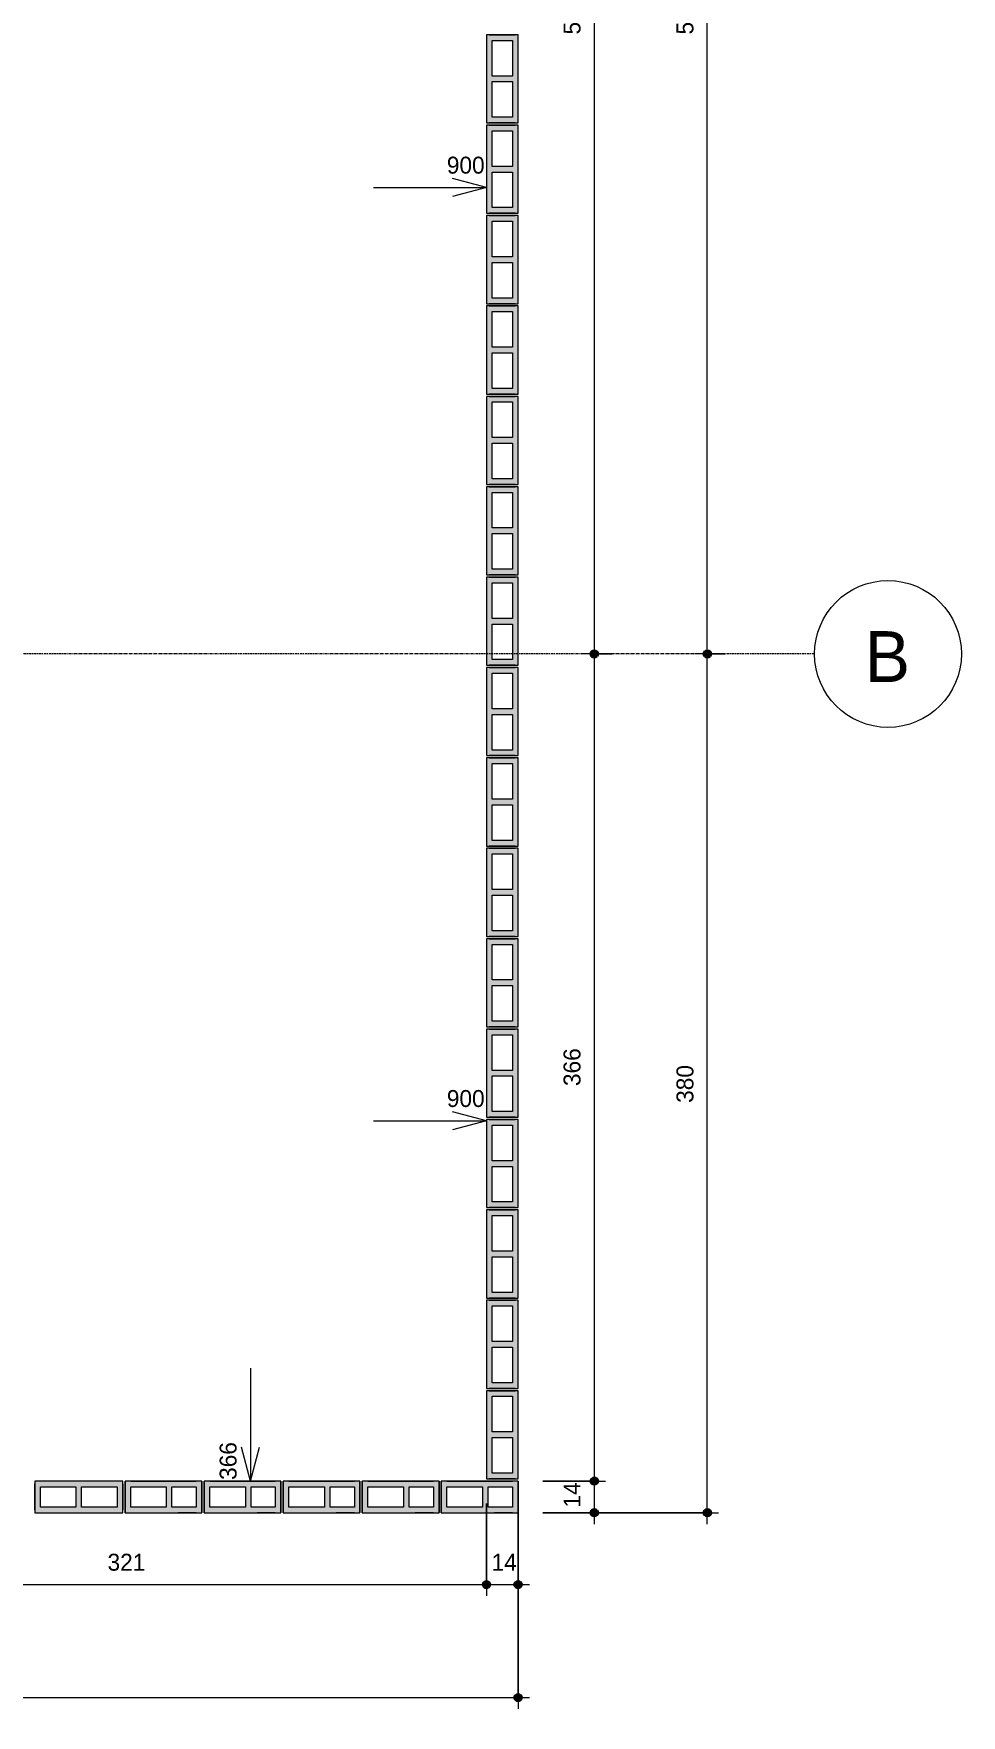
# Model space of a CAD drawing. Header units: centimetres. Extents: x 170 to 14001, y -2277 to 8860.
# Drawn here: x 13590 to 14001, y -599 to 145 of the extents above; entities that cross this region are included whole.
import ezdxf

# ---------------------------------------------------------------- set-up
doc = ezdxf.new("R2010")
doc.units = ezdxf.units.CM
doc.linetypes.add('Linha de eixo', pattern=[2.2225, 1.27, -0.3175, 0.3175, -0.3175])
for name, color, linetype, lineweight, true_color in [('A-ANNO-DIMS-1', 1, 'Continuous', 9, 0xff0000), ('S-BEAM-3', 9, 'Continuous', 9, 0xc0c0c0), ('S-BEAM-8', 142, 'Continuous', 9, 0x0080c0)]:
    doc.layers.add(name, color=color, linetype=linetype, lineweight=lineweight, true_color=true_color)
for name, color, linetype, lineweight in [('A-ANNO-DIMS-50', 7, 'Continuous', 9), ('A-DETL-GENF', 7, 'Continuous', 9), ('S-BEAM', 7, 'Continuous', 9), ('S-BEAM-2', 7, 'Continuous', 13), ('S-GRID-1', 7, 'Linha de eixo', 9), ('S-GRID-IDEN', 7, 'Continuous', 9)]:
    doc.layers.add(name, color=color, linetype=linetype, lineweight=lineweight)
doc.styles.add('Bahnschrift_11', font='', dxfattribs={"height": 22.5})
doc.styles.add('Bahnschrift_12', font='', dxfattribs={"height": 7.5})
doc.styles.get('Bahnschrift_11').set_extended_font_data('Bahnschrift')
doc.styles.get('Bahnschrift_12').set_extended_font_data('Bahnschrift')
doc.dimstyles.new('COTA_ACUMULADA', dxfattribs={"dimscale": 30.48, "dimtxt": 8.33133, "dimasz": 0.049213, "dimexe": 0, "dimexo": 0.0625, "dimgap": 0.131234, "dimtad": 0, "dimjust": 2, "dimdec": 0, "dimzin": 0, "dimdsep": 46, "dimtxsty": 'Bahnschrift_12', "dimblk1": 'NONE', "dimblk2": 'OPEN30', "dimsah": 1, "dimcen": 0.09, "dimse1": 1, "dimsd1": 1, "dimazin": 0, "dimtfac": 1, "dimtdec": 4, "dimtix": 1, "dimtmove": 2, "dimatfit": 3, "dimfxl": 0, "dimfxlon": 1, "dimtvp": 1, "dimtolj": 1, "dimtzin": 0, "dimarcsym": 2})
doc.dimstyles.new('Linear_-_2_mm_Arial', dxfattribs={"dimscale": 30.48, "dimtxt": 8.33133, "dimasz": 0.393701, "dimexe": 0.164042, "dimexo": 0.328084, "dimgap": 0.131234, "dimtad": 1, "dimdec": 0, "dimzin": 0, "dimdsep": 46, "dimtxsty": 'Bahnschrift_12', "dimblk1": 'DOTSMALL', "dimblk2": 'DOTSMALL', "dimsah": 1, "dimcen": 0.09, "dimdle": 0.164042, "dimazin": 0, "dimtfac": 1, "dimtdec": 4, "dimtix": 1, "dimtmove": 0, "dimatfit": 3, "dimfxl": 1, "dimtvp": 1, "dimtolj": 1, "dimtzin": 0, "dimarcsym": 2})

# ---------------------------------------------------------------- blocks, each defined once
blk = doc.blocks.new('LEONE - BLOCO 14X39X19 - LEONE - BLOCO 14X39X19-554799-COBERTURA - MODULAÇÃO 1ª FIADA')
at = {"layer": 'S-BEAM-3'}
h = blk.add_hatch(color=256, dxfattribs=at)
h.paths.add_polyline_path([(-13.95, -7), (19.5, -7), (19.5, 7), (-19.5, 7), (-19.5, -7)])
h.paths.add_polyline_path([(-13.95, -4.5), (-17, -4.5), (-17, 4.5), (-1.25, 4.5), (-1.25, -4.5)])
h.paths.add_polyline_path([(1.25, -4.5), (1.25, 4.5), (17, 4.5), (17, -4.5)])
at = {"layer": 'A-DETL-GENF'}
for p, q in [((19.5, 7), (-19.5, 7)), ((-19.5, 7), (-19.5, 0)), ((-19.5, 0), (-19.5, -7)), ((-17, -4.5), (-17, 4.5)), ((-17, 4.5), (-1.25, 4.5)), ((-1.25, 4.5), (-1.25, -4.5)), ((1.25, -4.5), (1.25, 4.5)), ((1.25, 4.5), (17, 4.5)), ((17, 4.5), (17, -4.5)), ((19.5, 0), (19.5, 7)), ((19.5, -7), (19.5, 0)), ((-19.5, -7), (19.5, -7)), ((-1.25, -4.5), (-17, -4.5)), ((17, -4.5), (1.25, -4.5))]:
    blk.add_line(p, q, dxfattribs=at)
at = {"layer": 'S-BEAM-2'}
for p, q in [((-19.5, 7), (-19.5, -7)), ((19.5, 7), (-19.5, 7)), ((-19.5, 7), (-19.5, -7)), ((-19.5, -5.75), (-19.5, 5.75)), ((19.5, -7), (19.5, 7)), ((19.5, -7), (19.5, 7)), ((19.5, 5.75), (19.5, -5.75)), ((-19.5, -7), (19.5, -7))]:
    blk.add_line(p, q, dxfattribs=at)
at = {"layer": 'S-BEAM-3'}
for p, q in [((-17, 4.5), (-1.25, 4.5)), ((-17, -4.5), (-17, 4.5)), ((-1.25, 4.5), (-1.25, -4.5)), ((1.25, 4.5), (17, 4.5)), ((1.25, -4.5), (1.25, 4.5)), ((17, 4.5), (17, -4.5)), ((-1.25, -4.5), (-17, -4.5)), ((17, -4.5), (1.25, -4.5))]:
    blk.add_line(p, q, dxfattribs=at)
blk = doc.blocks.new('LEONE - BLOCO 14x34x5 - LEONE - BLOCO 14x34x19-V5-COBERTURA - MODULAÇÃO 1ª FIADA')
at = {"layer": 'S-BEAM-8'}
h = blk.add_hatch(color=256, dxfattribs=at)
h.paths.add_polyline_path([(19.5, 0), (19.5, 7), (-14.5, 7), (-14.5, -7), (19.5, -7), (19.5, -4.5)])
h.paths.add_polyline_path([(17, 4.5), (17, -4.5), (1.25, -4.5), (1.25, 4.5), (2.5, 4.5)])
h.paths.add_polyline_path([(-1.25, 4.5), (-1.25, -4.5), (-12, -4.5), (-12, 4.5)])
at = {"layer": 'A-DETL-GENF'}
for p, q in [((-14.5, 7), (-14.5, 0)), ((2.5, 7), (-14.5, 7)), ((-14.5, 0), (-14.5, -7)), ((-12, -4.5), (-12, 4.5)), ((-12, 4.5), (-1.25, 4.5)), ((-1.25, 4.5), (-1.25, -4.5)), ((1.25, 4.5), (17, 4.5)), ((1.25, -4.5), (1.25, 4.5)), ((19.5, 7), (2.5, 7)), ((17, 4.5), (17, -4.5)), ((19.5, 0), (19.5, 7)), ((19.5, -7), (19.5, 0)), ((-14.5, -7), (2.5, -7)), ((-1.25, -4.5), (-12, -4.5)), ((17, -4.5), (1.25, -4.5)), ((2.5, -7), (19.5, -7))]:
    blk.add_line(p, q, dxfattribs=at)
at = {"layer": 'S-BEAM-2'}
for p, q in [((-14.5, 7), (-14.5, -7)), ((19.5, 7), (-14.5, 7)), ((-14.5, 7), (-14.5, -7)), ((-14.5, -7), (-14.5, 6.8804)), ((-14.5, 5.75), (-14.5, -5.75)), ((-14.5, -5.75), (-14.5, 5.75)), ((-12, 7), (-3.9375, 7)), ((-12, 7), (-3.9375, 7)), ((17, 7), (-12, 7)), ((19.5, -7), (19.5, 7)), ((19.5, 7), (19.5, -7)), ((19.5, -7), (19.5, 7)), ((19.5, -5.75), (19.5, 5.75)), ((19.5, 5.75), (19.5, -5.75)), ((-14.5, -7), (19.5, -7)), ((-12, -7), (-3.9375, -7)), ((-12, -7), (-3.9375, -7)), ((17, -7), (-12, -7))]:
    blk.add_line(p, q, dxfattribs=at)
at = {"layer": 'S-BEAM-3'}
for p, q in [((-12, 4.5), (-1.25, 4.5)), ((-12, -4.5), (-12, 4.5)), ((-1.25, 4.5), (-1.25, -4.5)), ((1.25, 4.5), (17, 4.5)), ((1.25, -4.5), (1.25, 4.5)), ((17, 4.5), (17, -4.5)), ((-1.25, -4.5), (-12, -4.5)), ((17, -4.5), (1.25, -4.5))]:
    blk.add_line(p, q, dxfattribs=at)
blk = doc.blocks.new('LEONE - BLOCO 14x34x5 - LEONE - BLOCO 14x34x19-2843082-COBERTURA - MODULAÇÃO 1ª FIADA')
at = {"layer": 'S-BEAM-8'}
h = blk.add_hatch(color=256, dxfattribs=at)
h.paths.add_polyline_path([(-3, 7), (-14.5, 7), (-14.5, -7), (19.5, -7), (19.5, 7), (-0.5, 7)])
h.paths.add_polyline_path([(-1.25, 4.5), (-1.25, -4.5), (-12, -4.5), (-12, 4.5), (-3, 4.5)])
h.paths.add_polyline_path([(2.5, 4.5), (17, 4.5), (17, -4.5), (1.25, -4.5), (1.25, 4.5)])
at = {"layer": 'A-DETL-GENF'}
for p, q in [((-14.5, 7), (-14.5, 0)), ((2.5, 7), (-14.5, 7)), ((-14.5, 0), (-14.5, -7)), ((-12, -4.5), (-12, 4.5)), ((-12, 4.5), (-1.25, 4.5)), ((-1.25, 4.5), (-1.25, -4.5)), ((1.25, 4.5), (17, 4.5)), ((1.25, -4.5), (1.25, 4.5)), ((19.5, 7), (2.5, 7)), ((17, 4.5), (17, -4.5)), ((19.5, 0), (19.5, 7)), ((19.5, -7), (19.5, 0)), ((-14.5, -7), (2.5, -7)), ((-1.25, -4.5), (-12, -4.5)), ((17, -4.5), (1.25, -4.5)), ((2.5, -7), (19.5, -7))]:
    blk.add_line(p, q, dxfattribs=at)
at = {"layer": 'S-BEAM-2'}
for p, q in [((-14.5, 7), (-14.5, -7)), ((19.5, 7), (-14.5, 7)), ((-14.5, 7), (-14.5, -7)), ((-14.5, -7), (-14.5, 6.8804)), ((-14.5, 5.75), (-14.5, -5.75)), ((-14.5, -5.75), (-14.5, 5.75)), ((-12, 7), (-3.9375, 7)), ((-12, 7), (-3.9375, 7)), ((17, 7), (-12, 7)), ((19.5, -7), (19.5, 7)), ((19.5, 7), (19.5, -7)), ((19.5, -7), (19.5, 7)), ((19.5, -5.75), (19.5, 5.75)), ((19.5, 5.75), (19.5, -5.75)), ((-14.5, -7), (19.5, -7)), ((-12, -7), (-3.9375, -7)), ((-12, -7), (-3.9375, -7)), ((17, -7), (-12, -7))]:
    blk.add_line(p, q, dxfattribs=at)
at = {"layer": 'S-BEAM-3'}
for p, q in [((-12, 4.5), (-1.25, 4.5)), ((-12, -4.5), (-12, 4.5)), ((-1.25, 4.5), (-1.25, -4.5)), ((1.25, 4.5), (17, 4.5)), ((1.25, -4.5), (1.25, 4.5)), ((17, 4.5), (17, -4.5)), ((-1.25, -4.5), (-12, -4.5)), ((17, -4.5), (1.25, -4.5))]:
    blk.add_line(p, q, dxfattribs=at)
blk = doc.blocks.new('Eixo - M_Cabeça da grade - Círculo-45800-COBERTURA - MODULAÇÃO 1ª FIADA')
at = {"layer": 'S-GRID-IDEN'}
blk.add_circle((0, 0), 0.65, dxfattribs=at)
blk = doc.blocks.new('DIMBLOCK34-COBERTURA - MODULAÇÃO 1ª FIADA')
at = {"layer": 'A-ANNO-DIMS-50', "lineweight": 35, "true_color": 0xff0000}
h = blk.add_hatch(color=1, dxfattribs=at)
edge = h.paths.add_edge_path()
edge.add_arc((13469.73, -541.56), 1.5, 0, 360)
h = blk.add_hatch(color=1, dxfattribs=at)
edge = h.paths.add_edge_path()
edge.add_arc((13790.73, -541.56), 1.5, 0, 360)
at = {"layer": 'A-ANNO-DIMS-50', "color": 1, "true_color": 0xff0000}
for p, q in [((13790.73, -505.76), (13790.73, -546.56)), ((13790.73, -541.56), (13790.73, -505.76)), ((13469.73, -519.76), (13469.73, -546.56)), ((13469.73, -541.56), (13469.73, -519.76)), ((13469.73, -541.56), (13790.73, -541.56))]:
    blk.add_line(p, q, dxfattribs=at)
at = {"layer": 'A-ANNO-DIMS-50', "color": 1, "lineweight": 35, "true_color": 0xff0000}
for centre in [(13469.73, -541.56), (13790.73, -541.56)]:
    blk.add_circle(centre, 1.5, dxfattribs=at)
at = {"layer": 'A-ANNO-DIMS-50', "color": 0, "insert": (13622.97, -527.92), "char_height": 7.5, "width": 17.4201, "attachment_point": 1, "line_spacing_factor": 1.009858, "style": 'Bahnschrift_12'}
blk.add_mtext('321', dxfattribs=at)
blk = doc.blocks.new('_DotSmall')
at = {"color": 0, "linetype": 'ByBlock', "const_width": 0.5}
blk.add_lwpolyline([(-0.0625, 0, 1), (0.0625, 0, 1)], format="xyb", close=True, dxfattribs=at)
blk = doc.blocks.new('DIMBLOCK35-COBERTURA - MODULAÇÃO 1ª FIADA')
at = {"layer": 'A-ANNO-DIMS-50', "lineweight": 35, "true_color": 0xff0000}
h = blk.add_hatch(color=1, dxfattribs=at)
edge = h.paths.add_edge_path()
edge.add_arc((13790.73, -541.56), 1.5, 0, 360)
h = blk.add_hatch(color=1, dxfattribs=at)
edge = h.paths.add_edge_path()
edge.add_arc((13804.73, -541.56), 1.5, 0, 360)
at = {"layer": 'A-ANNO-DIMS-50', "color": 1, "true_color": 0xff0000}
for p, q in [((13790.73, -505.76), (13790.73, -546.56)), ((13790.73, -541.56), (13790.73, -505.76)), ((13804.73, -505.76), (13804.73, -546.56)), ((13804.73, -541.56), (13804.73, -505.76)), ((13790.73, -541.56), (13809.73, -541.56))]:
    blk.add_line(p, q, dxfattribs=at)
at = {"layer": 'A-ANNO-DIMS-50', "color": 1, "lineweight": 35, "true_color": 0xff0000}
for centre in [(13790.73, -541.56), (13804.73, -541.56)]:
    blk.add_circle(centre, 1.5, dxfattribs=at)
at = {"layer": 'A-ANNO-DIMS-50', "color": 0, "insert": (13793, -527.92), "char_height": 7.5, "width": 11.3609, "attachment_point": 1, "line_spacing_factor": 1.009858, "style": 'Bahnschrift_12'}
blk.add_mtext('14', dxfattribs=at)
blk = doc.blocks.new('DIMBLOCK38-COBERTURA - MODULAÇÃO 1ª FIADA')
at = {"layer": 'A-ANNO-DIMS-50', "lineweight": 35, "true_color": 0xff0000}
h = blk.add_hatch(color=1, dxfattribs=at)
edge = h.paths.add_edge_path()
edge.add_arc((12890.73, -591.56), 1.5, 0, 360)
h = blk.add_hatch(color=1, dxfattribs=at)
edge = h.paths.add_edge_path()
edge.add_arc((13804.73, -591.56), 1.5, 0, 360)
at = {"layer": 'A-ANNO-DIMS-50', "color": 1, "true_color": 0xff0000}
for p, q in [((13804.73, -519.76), (13804.73, -596.56)), ((13804.73, -591.56), (13804.73, -519.76)), ((12890.73, -599.44), (12890.73, -586.56)), ((12890.73, -591.56), (13809.73, -591.56)), ((12890.73, -591.56), (12890.73, -599.44))]:
    blk.add_line(p, q, dxfattribs=at)
at = {"layer": 'A-ANNO-DIMS-50', "color": 1, "lineweight": 35, "true_color": 0xff0000}
for centre in [(12890.73, -591.56), (13804.73, -591.56)]:
    blk.add_circle(centre, 1.5, dxfattribs=at)
at = {"layer": 'A-ANNO-DIMS-50', "color": 0, "insert": (13340.28, -577.92), "char_height": 7.5, "width": 17.8745, "attachment_point": 1, "line_spacing_factor": 1.009858, "style": 'Bahnschrift_12'}
blk.add_mtext('914', dxfattribs=at)
blk = doc.blocks.new('DIMBLOCK39-COBERTURA - MODULAÇÃO 1ª FIADA')
at = {"layer": 'A-ANNO-DIMS-50', "lineweight": 35, "true_color": 0xff0000}
h = blk.add_hatch(color=1, dxfattribs=at)
edge = h.paths.add_edge_path()
edge.add_arc((13838.5, -495.76), 1.5, 0, 360)
h = blk.add_hatch(color=1, dxfattribs=at)
edge = h.paths.add_edge_path()
edge.add_arc((13838.5, -509.76), 1.5, 0, 360)
at = {"layer": 'A-ANNO-DIMS-50', "color": 1, "true_color": 0xff0000}
for p, q in [((13815.73, -495.76), (13843.5, -495.76)), ((13838.5, -495.76), (13815.73, -495.76)), ((13838.5, -514.76), (13838.5, -495.76)), ((13815.73, -509.76), (13843.5, -509.76)), ((13838.5, -509.76), (13815.73, -509.76))]:
    blk.add_line(p, q, dxfattribs=at)
at = {"layer": 'A-ANNO-DIMS-50', "color": 1, "lineweight": 35, "true_color": 0xff0000}
for centre in [(13838.5, -495.76), (13838.5, -509.76)]:
    blk.add_circle(centre, 1.5, dxfattribs=at)
at = {"layer": 'A-ANNO-DIMS-50', "color": 0, "insert": (13824.86, -507.49), "char_height": 7.5, "width": 11.3609, "attachment_point": 1, "rotation": 90, "line_spacing_factor": 1.009858, "style": 'Bahnschrift_12'}
blk.add_mtext('14', dxfattribs=at)
blk = doc.blocks.new('DIMBLOCK40-COBERTURA - MODULAÇÃO 1ª FIADA')
at = {"layer": 'A-ANNO-DIMS-50', "lineweight": 35, "true_color": 0xff0000}
h = blk.add_hatch(color=1, dxfattribs=at)
edge = h.paths.add_edge_path()
edge.add_arc((13838.5, -129.76), 1.5, 0, 360)
h = blk.add_hatch(color=1, dxfattribs=at)
edge = h.paths.add_edge_path()
edge.add_arc((13838.5, -495.76), 1.5, 0, 360)
at = {"layer": 'A-ANNO-DIMS-50', "color": 1, "true_color": 0xff0000}
for p, q in [((13846.38, -129.76), (13833.5, -129.76)), ((13838.5, -495.76), (13838.5, -129.76)), ((13838.5, -129.76), (13846.38, -129.76)), ((13815.73, -495.76), (13843.5, -495.76)), ((13838.5, -495.76), (13815.73, -495.76))]:
    blk.add_line(p, q, dxfattribs=at)
at = {"layer": 'A-ANNO-DIMS-50', "color": 1, "lineweight": 35, "true_color": 0xff0000}
for centre in [(13838.5, -129.76), (13838.5, -495.76)]:
    blk.add_circle(centre, 1.5, dxfattribs=at)
at = {"layer": 'A-ANNO-DIMS-50', "color": 0, "insert": (13824.86, -320.96), "char_height": 7.5, "width": 19.6922, "attachment_point": 1, "rotation": 90, "line_spacing_factor": 1.009858, "style": 'Bahnschrift_12'}
blk.add_mtext('366', dxfattribs=at)
blk = doc.blocks.new('DIMBLOCK41-COBERTURA - MODULAÇÃO 1ª FIADA')
at = {"layer": 'A-ANNO-DIMS-50', "lineweight": 35, "true_color": 0xff0000}
h = blk.add_hatch(color=1, dxfattribs=at)
edge = h.paths.add_edge_path()
edge.add_arc((13838.5, 435.24), 1.5, 0, 360)
h = blk.add_hatch(color=1, dxfattribs=at)
edge = h.paths.add_edge_path()
edge.add_arc((13838.5, -129.76), 1.5, 0, 360)
at = {"layer": 'A-ANNO-DIMS-50', "color": 1, "true_color": 0xff0000}
for p, q in [((13846.38, 435.24), (13833.5, 435.24)), ((13838.5, -129.76), (13838.5, 435.24)), ((13838.5, 435.24), (13846.38, 435.24)), ((13846.38, -129.76), (13833.5, -129.76)), ((13838.5, -129.76), (13846.38, -129.76))]:
    blk.add_line(p, q, dxfattribs=at)
at = {"layer": 'A-ANNO-DIMS-50', "color": 1, "lineweight": 35, "true_color": 0xff0000}
for centre in [(13838.5, 435.24), (13838.5, -129.76)]:
    blk.add_circle(centre, 1.5, dxfattribs=at)
at = {"layer": 'A-ANNO-DIMS-50', "color": 0, "insert": (13824.86, 144.35), "char_height": 7.5, "width": 20.1467, "attachment_point": 1, "rotation": 90, "line_spacing_factor": 1.009858, "style": 'Bahnschrift_12'}
blk.add_mtext('565', dxfattribs=at)
blk = doc.blocks.new('DIMBLOCK44-COBERTURA - MODULAÇÃO 1ª FIADA')
at = {"layer": 'A-ANNO-DIMS-50', "lineweight": 35, "true_color": 0xff0000}
h = blk.add_hatch(color=1, dxfattribs=at)
edge = h.paths.add_edge_path()
edge.add_arc((13888.5, -129.76), 1.5, 0, 360)
h = blk.add_hatch(color=1, dxfattribs=at)
edge = h.paths.add_edge_path()
edge.add_arc((13888.5, -509.76), 1.5, 0, 360)
at = {"layer": 'A-ANNO-DIMS-50', "color": 1, "true_color": 0xff0000}
for p, q in [((13896.38, -129.76), (13883.5, -129.76)), ((13888.5, -514.76), (13888.5, -129.76)), ((13888.5, -129.76), (13896.38, -129.76)), ((13815.73, -509.76), (13893.5, -509.76)), ((13888.5, -509.76), (13815.73, -509.76))]:
    blk.add_line(p, q, dxfattribs=at)
at = {"layer": 'A-ANNO-DIMS-50', "color": 1, "lineweight": 35, "true_color": 0xff0000}
for centre in [(13888.5, -129.76), (13888.5, -509.76)]:
    blk.add_circle(centre, 1.5, dxfattribs=at)
at = {"layer": 'A-ANNO-DIMS-50', "color": 0, "insert": (13874.86, -328.4), "char_height": 7.5, "width": 20.7526, "attachment_point": 1, "rotation": 90, "line_spacing_factor": 1.009858, "style": 'Bahnschrift_12'}
blk.add_mtext('380', dxfattribs=at)
blk = doc.blocks.new('DIMBLOCK45-COBERTURA - MODULAÇÃO 1ª FIADA')
at = {"layer": 'A-ANNO-DIMS-50', "lineweight": 35, "true_color": 0xff0000}
h = blk.add_hatch(color=1, dxfattribs=at)
edge = h.paths.add_edge_path()
edge.add_arc((13888.5, 435.24), 1.5, 0, 360)
h = blk.add_hatch(color=1, dxfattribs=at)
edge = h.paths.add_edge_path()
edge.add_arc((13888.5, -129.76), 1.5, 0, 360)
at = {"layer": 'A-ANNO-DIMS-50', "color": 1, "true_color": 0xff0000}
for p, q in [((13896.38, 435.24), (13883.5, 435.24)), ((13888.5, -129.76), (13888.5, 435.24)), ((13888.5, 435.24), (13896.38, 435.24)), ((13896.38, -129.76), (13883.5, -129.76)), ((13888.5, -129.76), (13896.38, -129.76))]:
    blk.add_line(p, q, dxfattribs=at)
at = {"layer": 'A-ANNO-DIMS-50', "color": 1, "lineweight": 35, "true_color": 0xff0000}
for centre in [(13888.5, 435.24), (13888.5, -129.76)]:
    blk.add_circle(centre, 1.5, dxfattribs=at)
at = {"layer": 'A-ANNO-DIMS-50', "color": 0, "insert": (13874.86, 144.35), "char_height": 7.5, "width": 20.1467, "attachment_point": 1, "rotation": 90, "line_spacing_factor": 1.009858, "style": 'Bahnschrift_12'}
blk.add_mtext('565', dxfattribs=at)
blk = doc.blocks.new('DIMBLOCK95-COBERTURA - MODULAÇÃO 1ª FIADA')
at = {"layer": 'A-ANNO-DIMS-50', "color": 1, "true_color": 0xff0000}
for p, q in [((13686.23, -445.76), (13686.23, -495.76)), ((13686.23, -495.76), (13682.21, -480.76)), ((13686.23, -495.76), (13690.25, -480.76)), ((13686.23, -495.76), (13686.23, -495.76)), ((13686.23, -495.76), (13686.23, -495.76))]:
    blk.add_line(p, q, dxfattribs=at)
at = {"layer": 'A-ANNO-DIMS-50', "color": 0, "insert": (13672.59, -495.26), "char_height": 7.5, "width": 19.6922, "attachment_point": 1, "rotation": 90, "line_spacing_factor": 1.009858, "style": 'Bahnschrift_12'}
blk.add_mtext('366', dxfattribs=at)
blk = doc.blocks.new('_None')
blk = doc.blocks.new('_Open30')
at = {"color": 0, "linetype": 'ByBlock', "lineweight": -2}
for p, q in [((-1, 0.27), (0, 0)), ((0, 0), (-1, -0.27)), ((0, 0), (-1, 0))]:
    blk.add_line(p, q, dxfattribs=at)
blk = doc.blocks.new('DIMBLOCK97-COBERTURA - MODULAÇÃO 1ª FIADA')
at = {"layer": 'A-ANNO-DIMS-50', "color": 1, "true_color": 0xff0000}
for p, q in [((13740.73, 76.65), (13790.73, 76.65)), ((13790.73, 76.65), (13775.73, 80.67)), ((13790.73, 76.65), (13775.73, 72.63)), ((13790.73, 76.65), (13790.73, 76.65)), ((13790.73, 76.65), (13790.73, 76.65))]:
    blk.add_line(p, q, dxfattribs=at)
at = {"layer": 'A-ANNO-DIMS-50', "color": 0, "insert": (13773.19, 90.3), "char_height": 7.5, "width": 20.4496, "attachment_point": 1, "line_spacing_factor": 1.009858, "style": 'Bahnschrift_12'}
blk.add_mtext('900', dxfattribs=at)
blk = doc.blocks.new('DIMBLOCK118-COBERTURA - MODULAÇÃO 1ª FIADA')
at = {"layer": 'A-ANNO-DIMS-50', "color": 1, "true_color": 0xff0000}
for p, q in [((13790.73, -336.38), (13775.73, -332.36)), ((13740.73, -336.38), (13790.73, -336.38)), ((13790.73, -336.38), (13775.73, -340.4)), ((13790.73, -336.38), (13790.73, -336.38)), ((13790.73, -336.38), (13790.73, -336.38))]:
    blk.add_line(p, q, dxfattribs=at)
at = {"layer": 'A-ANNO-DIMS-50', "color": 0, "insert": (13773.19, -322.73), "char_height": 7.5, "width": 20.4496, "attachment_point": 1, "line_spacing_factor": 1.009858, "style": 'Bahnschrift_12'}
blk.add_mtext('900', dxfattribs=at)

msp = doc.modelspace()

# ---------------------------------------------------------------- linework, layer by layer
at = {"layer": 'S-GRID-1'}
msp.add_line((13936, -129.76), (10926.69, -129.76), dxfattribs=at)

# ---------------------------------------------------------------- block references
at = {"layer": 'S-BEAM'}
for name, p, rotation in [('LEONE - BLOCO 14X39X19 - LEONE - BLOCO 14X39X19-554799-COBERTURA - MODULAÇÃO 1ª FIADA', (13797.73, 124.74), 89.9999999999999), ('LEONE - BLOCO 14X39X19 - LEONE - BLOCO 14X39X19-554799-COBERTURA - MODULAÇÃO 1ª FIADA', (13797.73, 84.74), 89.9999999999999), ('LEONE - BLOCO 14X39X19 - LEONE - BLOCO 14X39X19-554799-COBERTURA - MODULAÇÃO 1ª FIADA', (13797.73, 44.74), 89.9999999999999), ('LEONE - BLOCO 14X39X19 - LEONE - BLOCO 14X39X19-554799-COBERTURA - MODULAÇÃO 1ª FIADA', (13797.73, 4.74), 89.9999999999999), ('LEONE - BLOCO 14X39X19 - LEONE - BLOCO 14X39X19-554799-COBERTURA - MODULAÇÃO 1ª FIADA', (13797.73, -35.26), 89.9999999999999), ('LEONE - BLOCO 14X39X19 - LEONE - BLOCO 14X39X19-554799-COBERTURA - MODULAÇÃO 1ª FIADA', (13797.73, -75.26), 89.9999999999999), ('LEONE - BLOCO 14X39X19 - LEONE - BLOCO 14X39X19-554799-COBERTURA - MODULAÇÃO 1ª FIADA', (13797.73, -115.26), 89.9999999999999), ('LEONE - BLOCO 14X39X19 - LEONE - BLOCO 14X39X19-554799-COBERTURA - MODULAÇÃO 1ª FIADA', (13797.73, -155.26), 89.9999999999999), ('LEONE - BLOCO 14X39X19 - LEONE - BLOCO 14X39X19-554799-COBERTURA - MODULAÇÃO 1ª FIADA', (13797.73, -195.26), 89.9999999999999), ('LEONE - BLOCO 14X39X19 - LEONE - BLOCO 14X39X19-554799-COBERTURA - MODULAÇÃO 1ª FIADA', (13797.73, -235.26), 89.9999999999999), ('LEONE - BLOCO 14X39X19 - LEONE - BLOCO 14X39X19-554799-COBERTURA - MODULAÇÃO 1ª FIADA', (13797.73, -275.26), 89.9999999999999), ('LEONE - BLOCO 14X39X19 - LEONE - BLOCO 14X39X19-554799-COBERTURA - MODULAÇÃO 1ª FIADA', (13797.73, -315.26), 89.9999999999999), ('LEONE - BLOCO 14X39X19 - LEONE - BLOCO 14X39X19-554799-COBERTURA - MODULAÇÃO 1ª FIADA', (13797.73, -355.26), 89.9999999999999), ('LEONE - BLOCO 14X39X19 - LEONE - BLOCO 14X39X19-554799-COBERTURA - MODULAÇÃO 1ª FIADA', (13797.73, -395.26), 89.9999999999999), ('LEONE - BLOCO 14X39X19 - LEONE - BLOCO 14X39X19-554799-COBERTURA - MODULAÇÃO 1ª FIADA', (13797.73, -435.26), 89.9999999999999), ('LEONE - BLOCO 14X39X19 - LEONE - BLOCO 14X39X19-554799-COBERTURA - MODULAÇÃO 1ª FIADA', (13797.73, -475.26), 89.9999999999999), ('LEONE - BLOCO 14x34x5 - LEONE - BLOCO 14x34x19-V5-COBERTURA - MODULAÇÃO 1ª FIADA', (13650.23, -502.76), 180), ('LEONE - BLOCO 14x34x5 - LEONE - BLOCO 14x34x19-2843082-COBERTURA - MODULAÇÃO 1ª FIADA', (13685.23, -502.76), 180), ('LEONE - BLOCO 14x34x5 - LEONE - BLOCO 14x34x19-V5-COBERTURA - MODULAÇÃO 1ª FIADA', (13720.23, -502.76), 180), ('LEONE - BLOCO 14x34x5 - LEONE - BLOCO 14x34x19-V5-COBERTURA - MODULAÇÃO 1ª FIADA', (13755.23, -502.76), 180), ('LEONE - BLOCO 14x34x5 - LEONE - BLOCO 14x34x19-2843082-COBERTURA - MODULAÇÃO 1ª FIADA', (13790.23, -502.76), 180)]:
    msp.add_blockref(name, p, dxfattribs=dict(at, rotation=rotation))
msp.add_blockref('LEONE - BLOCO 14X39X19 - LEONE - BLOCO 14X39X19-554799-COBERTURA - MODULAÇÃO 1ª FIADA', (13610.23, -502.76), dxfattribs=at)
at = {"layer": 'S-GRID-IDEN', "xscale": 49.99999999999998, "yscale": 49.99999999999998, "zscale": 49.99999999999998, "rotation": 89.99999999999982}
msp.add_blockref('Eixo - M_Cabeça da grade - Círculo-45800-COBERTURA - MODULAÇÃO 1ª FIADA', (13968.5, -129.76), dxfattribs=at)

# ---------------------------------------------------------------- dimensions: what is measured, and where the dimension line sits
at = {"layer": 'A-ANNO-DIMS-1'}
for base, p1, p2, override, picture, middle in [((13838.5, 435.24), (13836.38, -129.76), (13836.38, 435.24), {"dimpost": '<>', "dimfxl": 565}, 'DIMBLOCK41-COBERTURA - MODULAÇÃO 1ª FIADA', (13830.71, 152.74)), ((13888.5, 435.24), (13886.38, -129.76), (13886.38, 435.24), {"dimpost": '<>', "dimfxl": 565}, 'DIMBLOCK45-COBERTURA - MODULAÇÃO 1ª FIADA', (13880.71, 152.74)), ((13838.5, -129.76), (13805.73, -495.76), (13836.38, -129.76), {"dimpost": '<>', "dimfxl": 367.281076}, 'DIMBLOCK40-COBERTURA - MODULAÇÃO 1ª FIADA', (13830.67, -312.76)), ((13888.5, -129.76), (13805.73, -509.76), (13886.38, -129.76), {"dimpost": '<>', "dimfxl": 388.46407}, 'DIMBLOCK44-COBERTURA - MODULAÇÃO 1ª FIADA', (13880.67, -319.76)), ((13838.5, -495.76), (13805.73, -509.76), (13805.73, -495.76), {"dimpost": '<>', "dimfxl": 14}, 'DIMBLOCK39-COBERTURA - MODULAÇÃO 1ª FIADA', (13830.75, -502.76))]:
    dim = msp.add_linear_dim(base=base, p1=p1, p2=p2, angle=90, dimstyle='Linear_-_2_mm_Arial', override=override, dxfattribs=at)
    dim.commit()
    dim.dimension.update_dxf_attribs({"geometry": picture, "text_midpoint": middle})
for base, p1, p2, picture, middle in [((13790.73, 76.65), (12890.73, 76.65), (13790.73, 76.65), 'DIMBLOCK97-COBERTURA - MODULAÇÃO 1ª FIADA', (13783.41, 85.3)), ((13790.73, -336.38), (12890.73, -336.38), (13790.73, -336.38), 'DIMBLOCK118-COBERTURA - MODULAÇÃO 1ª FIADA', (13783.41, -327.73))]:
    dim = msp.add_linear_dim(base=base, p1=p1, p2=p2, dimstyle='COTA_ACUMULADA', override={"dimpost": '<>', "dimfxl": 900}, dxfattribs=at)
    dim.commit()
    dim.dimension.update_dxf_attribs({"geometry": picture, "text_midpoint": middle, "dimtype": 160})
dim = msp.add_linear_dim(base=(13686.23, -495.76), p1=(13686.23, -129.76), p2=(13686.23, -495.76), angle=90, dimstyle='COTA_ACUMULADA', override={"dimpost": '<>', "dimfxl": 366}, dxfattribs=at)
dim.commit()
dim.dimension.update_dxf_attribs({"geometry": 'DIMBLOCK95-COBERTURA - MODULAÇÃO 1ª FIADA', "text_midpoint": (13677.59, -485.41), "dimtype": 160, "text_rotation": 90})
for base, p1, p2, override, picture, middle in [((13790.73, -541.56), (13469.73, -509.76), (13790.73, -495.76), {"dimpost": '<>', "dimfxl": 321.305151}, 'DIMBLOCK34-COBERTURA - MODULAÇÃO 1ª FIADA', (13630.23, -533.73)), ((13804.73, -541.56), (13790.73, -495.76), (13804.73, -495.76), {"dimpost": '<>', "dimfxl": 14}, 'DIMBLOCK35-COBERTURA - MODULAÇÃO 1ª FIADA', (13797.73, -533.81)), ((13804.73, -591.56), (12890.73, -589.44), (13804.73, -509.76), {"dimpost": '<>', "dimfxl": 917.466851}, 'DIMBLOCK38-COBERTURA - MODULAÇÃO 1ª FIADA', (13347.73, -583.77))]:
    dim = msp.add_linear_dim(base=base, p1=p1, p2=p2, dimstyle='Linear_-_2_mm_Arial', override=override, dxfattribs=at)
    dim.commit()
    dim.dimension.update_dxf_attribs({"geometry": picture, "text_midpoint": middle})

# ---------------------------------------------------------------- next in the draw order: texts
at = {"layer": 'S-GRID-IDEN', "insert": (13958.2, -119.66), "char_height": 22.5, "width": 24.8523, "attachment_point": 1, "style": 'Bahnschrift_11', "bg_fill": 3, "box_fill_scale": 1.25, "bg_fill_color": 9, "bg_fill_true_color": 13158600, "bg_fill_transparency": 0}
msp.add_mtext('B', dxfattribs=at)

doc.saveas('drawing.dxf')
